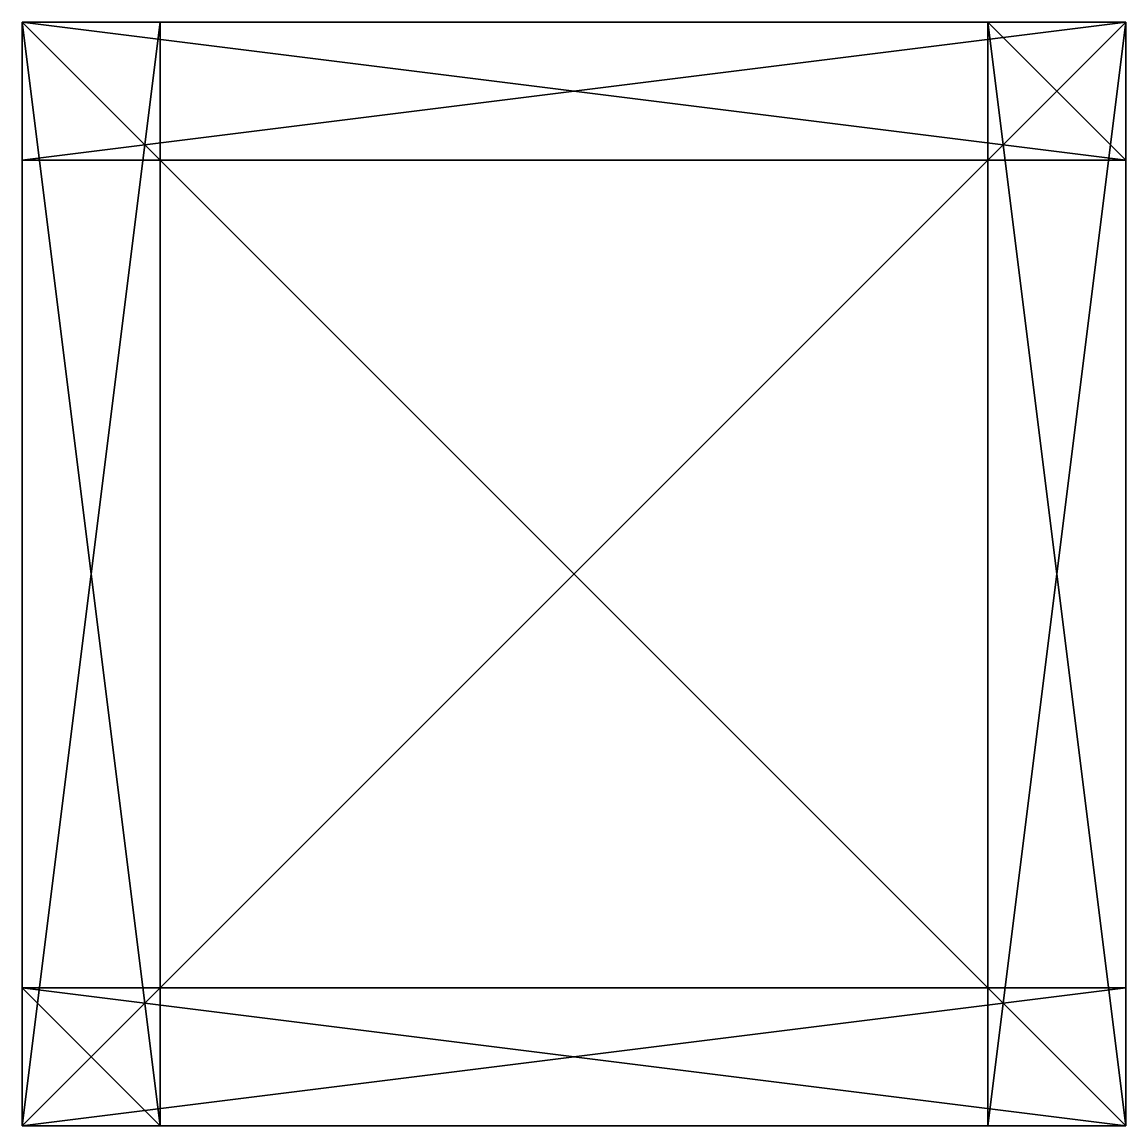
# Model space of a CAD drawing. Extents: x -64 to 64, y -64 to 64.
import ezdxf

# ---------------------------------------------------------------- set-up
doc = ezdxf.new("R2010")
doc.units = 0

msp = doc.modelspace()

# ---------------------------------------------------------------- meshes
at = {"layer": 'OBJECT000', "color": 50}
mesh = msp.add_polyface(dxfattribs=at)
corners = [(64, -64, -48), (64, -64, -64), (-64, -64, -64), (-64, -64, -48), (-64, 64, -48), (-64, 64, -64), (64, 64, -64), (64, 64, -48)]
mesh.append_faces([[corners[k] for k in face] for face in [(1, 3, 0), (5, 7, 4), (2, 4, 3), (6, 0, 7), (5, 1, 6), (3, 7, 0)]], dxfattribs={"vtx0": -1})
mesh.append_faces([[corners[k] for k in face] for face in [(1, 2, 3), (5, 6, 7), (2, 5, 4), (6, 1, 0), (5, 2, 1), (3, 4, 7)]], dxfattribs={"vtx2": -1})
at = {"layer": 'OBJECT001', "color": 50}
mesh = msp.add_polyface(dxfattribs=at)
corners = [(-48, -64, 64), (-48, -64, 48), (-64, -64, 48), (-64, -64, 64), (-64, 64, 64), (-64, 64, 48), (-48, 64, 48), (-48, 64, 64)]
mesh.append_faces([[corners[k] for k in face] for face in [(1, 3, 0), (5, 7, 4), (2, 4, 3), (6, 0, 7), (3, 7, 0), (5, 1, 6)]], dxfattribs={"vtx0": -1})
mesh.append_faces([[corners[k] for k in face] for face in [(1, 2, 3), (5, 6, 7), (2, 5, 4), (6, 1, 0), (3, 4, 7), (5, 2, 1)]], dxfattribs={"vtx2": -1})
at = {"layer": 'OBJECT002', "color": 50}
mesh = msp.add_polyface(dxfattribs=at)
corners = [(-64, -48, 48), (-64, -48, -48), (-48, -48, -48), (-48, -48, 48), (-64, -64, -48), (-64, -64, 48), (-48, -64, -48), (-48, -64, 48)]
mesh.append_faces([[corners[k] for k in face] for face in [(1, 3, 0), (1, 5, 4), (2, 7, 3), (1, 6, 2), (0, 7, 5), (6, 5, 7)]], dxfattribs={"vtx0": -1})
mesh.append_faces([[corners[k] for k in face] for face in [(1, 2, 3), (1, 0, 5), (2, 6, 7), (1, 4, 6), (0, 3, 7), (6, 4, 5)]], dxfattribs={"vtx2": -1})
at = {"layer": 'OBJECT003', "color": 50}
mesh = msp.add_polyface(dxfattribs=at)
corners = [(48, -48, 48), (48, -48, -48), (64, -48, -48), (64, -48, 48), (48, -64, -48), (48, -64, 48), (64, -64, -48), (64, -64, 48)]
mesh.append_faces([[corners[k] for k in face] for face in [(1, 3, 0), (1, 5, 4), (2, 7, 3), (1, 6, 2), (0, 7, 5), (6, 5, 7)]], dxfattribs={"vtx0": -1})
mesh.append_faces([[corners[k] for k in face] for face in [(1, 2, 3), (1, 0, 5), (2, 6, 7), (1, 4, 6), (0, 3, 7), (6, 4, 5)]], dxfattribs={"vtx2": -1})
at = {"layer": 'OBJECT004', "color": 50}
mesh = msp.add_polyface(dxfattribs=at)
corners = [(48, 64, 48), (48, 64, -48), (64, 64, -48), (64, 64, 48), (48, 48, -48), (48, 48, 48), (64, 48, -48), (64, 48, 48)]
mesh.append_faces([[corners[k] for k in face] for face in [(1, 3, 0), (1, 5, 4), (2, 7, 3), (1, 6, 2), (0, 7, 5), (6, 5, 7)]], dxfattribs={"vtx0": -1})
mesh.append_faces([[corners[k] for k in face] for face in [(1, 2, 3), (1, 0, 5), (2, 6, 7), (1, 4, 6), (0, 3, 7), (6, 4, 5)]], dxfattribs={"vtx2": -1})
at = {"layer": 'OBJECT005', "color": 50}
mesh = msp.add_polyface(dxfattribs=at)
corners = [(-64, 64, 48), (-64, 64, -48), (-48, 64, -48), (-48, 64, 48), (-64, 48, -48), (-64, 48, 48), (-48, 48, -48), (-48, 48, 48)]
mesh.append_faces([[corners[k] for k in face] for face in [(1, 3, 0), (1, 5, 4), (2, 7, 3), (1, 6, 2), (0, 7, 5), (6, 5, 7)]], dxfattribs={"vtx0": -1})
mesh.append_faces([[corners[k] for k in face] for face in [(1, 2, 3), (1, 0, 5), (2, 6, 7), (1, 4, 6), (0, 3, 7), (6, 4, 5)]], dxfattribs={"vtx2": -1})
at = {"layer": 'OBJECT006', "color": 50}
mesh = msp.add_polyface(dxfattribs=at)
corners = [(64, -64, 64), (64, -64, 48), (48, -64, 48), (48, -64, 64), (48, 64, 64), (48, 64, 48), (64, 64, 48), (64, 64, 64)]
mesh.append_faces([[corners[k] for k in face] for face in [(1, 3, 0), (5, 7, 4), (2, 4, 3), (6, 0, 7), (3, 7, 0), (5, 1, 6)]], dxfattribs={"vtx0": -1})
mesh.append_faces([[corners[k] for k in face] for face in [(1, 2, 3), (5, 6, 7), (2, 5, 4), (6, 1, 0), (3, 4, 7), (5, 2, 1)]], dxfattribs={"vtx2": -1})
at = {"layer": 'OBJECT007', "color": 50}
mesh = msp.add_polyface(dxfattribs=at)
corners = [(64, -64, 64), (64, -64, 48), (-64, -64, 48), (-64, -64, 64), (-64, -48, 64), (-64, -48, 48), (64, -48, 48), (64, -48, 64)]
mesh.append_faces([[corners[k] for k in face] for face in [(1, 3, 0), (5, 7, 4), (2, 4, 3), (6, 0, 7), (5, 1, 6), (3, 7, 0)]], dxfattribs={"vtx0": -1})
mesh.append_faces([[corners[k] for k in face] for face in [(1, 2, 3), (5, 6, 7), (2, 5, 4), (6, 1, 0), (5, 2, 1), (3, 4, 7)]], dxfattribs={"vtx2": -1})
at = {"layer": 'OBJECT008', "color": 50}
mesh = msp.add_polyface(dxfattribs=at)
corners = [(64, 48, 64), (64, 48, 48), (-64, 48, 48), (-64, 48, 64), (-64, 64, 64), (-64, 64, 48), (64, 64, 48), (64, 64, 64)]
mesh.append_faces([[corners[k] for k in face] for face in [(1, 3, 0), (5, 7, 4), (2, 4, 3), (6, 0, 7), (5, 1, 6), (3, 7, 0)]], dxfattribs={"vtx0": -1})
mesh.append_faces([[corners[k] for k in face] for face in [(1, 2, 3), (5, 6, 7), (2, 5, 4), (6, 1, 0), (5, 2, 1), (3, 4, 7)]], dxfattribs={"vtx2": -1})

doc.saveas('drawing.dxf')
